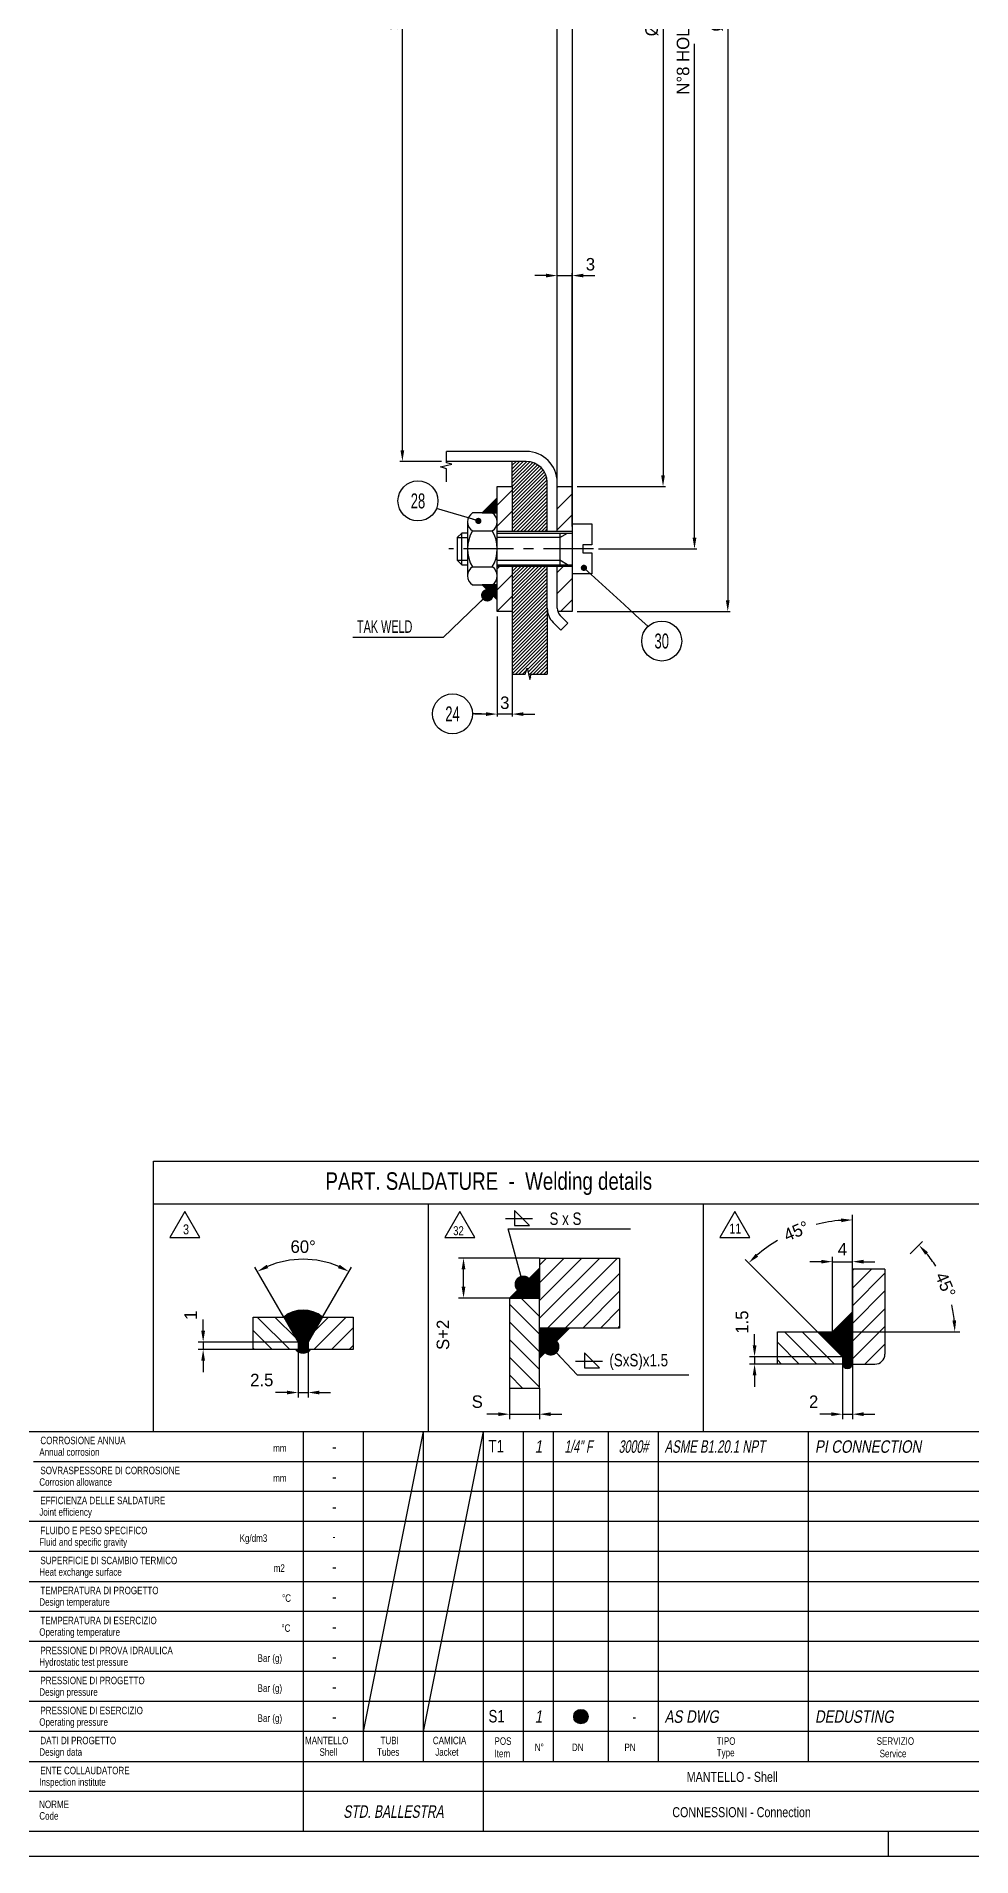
# Model space of a CAD drawing. Extents: x 0 to 8410, y 0 to 5940.
# Drawn here: x 4596 to 6466, y 0 to 3640 of the extents above; entities that cross this region are included whole.
import ezdxf
from ezdxf.enums import TextEntityAlignment as Align

# ---------------------------------------------------------------- set-up
doc = ezdxf.new("R2010")
doc.units = 0
doc.header["$LTSCALE"] = 10
doc.header["$MEASUREMENT"] = 0
doc.linetypes.add('ASSI', pattern=[16, 10, -2, 2, -2])
doc.layers.add('P-3310', color=7, linetype='Continuous')
doc.layers.add('P-606E', color=7, linetype='Continuous')
doc.dimstyles.new('882N13131610_01_00411476260', dxfattribs={"dimscale": 10, "dimtxt": 2.5, "dimasz": 2.25, "dimexe": 0.5, "dimexo": 1, "dimgap": 1, "dimtad": 1, "dimdsep": 46, "dimtxsty": 'Standard', "dimsah": 1, "dimcen": 0, "dimclrd": 6, "dimclre": 6, "dimclrt": 2, "dimazin": 2, "dimtfac": 1, "dimtdec": 4, "dimtmove": 2, "dimatfit": 3, "dimldrblk": 'DOT', "dimfxl": 0, "dimtvp": 1, "dimtolj": 1, "dimtzin": 0, "dimarcsym": 0})
doc.dimstyles.new('PD10_0553N13131510_01_00411476260', dxfattribs={"dimscale": 10, "dimtxt": 2.5, "dimasz": 2.25, "dimexe": 0.5, "dimexo": 1, "dimgap": 1, "dimtad": 1, "dimlfac": 0.1, "dimdsep": 46, "dimtxsty": 'Standard', "dimsah": 1, "dimcen": 0, "dimclrd": 6, "dimclre": 6, "dimclrt": 2, "dimazin": 2, "dimtfac": 1, "dimtdec": 4, "dimtmove": 0, "dimatfit": 3, "dimldrblk": 'DOT', "dimfxl": 0, "dimtvp": 1, "dimtolj": 1, "dimtzin": 0, "dimarcsym": 0})
doc.dimstyles.new('PD10_0663N13131710_01_00411476260', dxfattribs={"dimscale": 10, "dimtxt": 2.5, "dimasz": 2.25, "dimexe": 1, "dimexo": 0, "dimgap": 1.25, "dimtad": 1, "dimlfac": 0.1, "dimdsep": 46, "dimtxsty": 'Standard', "dimsah": 1, "dimcen": 0, "dimclrd": 6, "dimclre": 6, "dimclrt": 2, "dimazin": 2, "dimtfac": 1, "dimtdec": 4, "dimtmove": 0, "dimatfit": 3, "dimldrblk": 'DOT', "dimfxl": 0, "dimtvp": 1.25, "dimtolj": 1, "dimtzin": 0, "dimarcsym": 0})
doc.dimstyles.new('PD10_0773N13131710_01_00411476260', dxfattribs={"dimscale": 10, "dimtxt": 2.5, "dimasz": 2.25, "dimexe": 1, "dimexo": 0, "dimgap": 1.25, "dimtad": 1, "dimlfac": 0.1, "dimdsep": 46, "dimtxsty": 'Standard', "dimsah": 1, "dimcen": 0, "dimclrd": 6, "dimclre": 6, "dimclrt": 2, "dimazin": 2, "dimtfac": 1, "dimtdec": 4, "dimtmove": 0, "dimatfit": 3, "dimldrblk": 'DOT', "dimfxl": 0, "dimtvp": 1.25, "dimtolj": 1, "dimtzin": 0, "dimarcsym": 0})
pattern_1 = [(45, (-135847.6598, -40445.3434), (-0.707106781, 0.707106781), [])]
pattern_2 = [(45, (-135847.66, -40445.343), (-21.2132034, 21.2132034), [])]
pattern_3 = [(45, (-135847.66, -40445.3434), (-3.5355339, 3.5355339), [])]
pattern_4 = [(315, (0, 0), (17.67767, 17.67767), [])]
pattern_5 = [(45, (0, 0), (-17.67767, 17.67767), [])]
pattern_6 = [(135, (0, 0), (-1.41421356, -1.41421356), [])]

# ---------------------------------------------------------------- blocks, each defined once
blk = doc.blocks.new('_Dot')
at = {"color": 0, "linetype": 'ByBlock', "lineweight": -2}
blk.add_line((-0.5, 0), (-1, 0), dxfattribs=at)
at = {"color": 0, "linetype": 'ByBlock', "const_width": 0.5}
blk.add_lwpolyline([(-0.25, 0, 1), (0.25, 0, 1)], format="xyb", close=True, dxfattribs=at)
blk = doc.blocks.new('*D93')
at = {"layer": 'Defpoints', "color": 0, "linetype": 'Continuous'}
for p in [(5517.6, 2490), (5547.6, 2490), (5517.6, 2284.8)]:
    blk.add_point(p, dxfattribs=at)
at = {"layer": 'P-3310', "color": 6, "linetype": 'Continuous', "lineweight": -2}
for p, q in [((5517.6, 2480), (5517.6, 2279.8)), ((5547.6, 2480), (5547.6, 2279.8)), ((5495.1, 2284.8), (5472.6, 2284.8)), ((5547.6, 2284.8), (5517.6, 2284.8)), ((5570.1, 2284.8), (5592.6, 2284.8))]:
    blk.add_line(p, q, dxfattribs=at)
at = {"layer": 'P-3310', "color": 6, "linetype": 'Continuous'}
for points in [[(5495.1, 2288.5), (5495.1, 2281), (5517.6, 2284.8)], [(5570.1, 2288.5), (5570.1, 2281), (5547.6, 2284.8)]]:
    blk.add_solid(points, dxfattribs=at)
at = {"layer": 'P-3310', "color": 2, "linetype": 'Continuous', "insert": (5532.7, 2307.3), "char_height": 25, "attachment_point": 5, "rotation": 0.0573}
blk.add_mtext('\\A1;3', dxfattribs=at)
blk = doc.blocks.new('*D94')
at = {"layer": 'Defpoints', "color": 0, "linetype": 'Continuous'}
for p in [(5667.6, 3161.7), (5637.6, 2650), (5667.6, 2650)]:
    blk.add_point(p, dxfattribs=at)
at = {"layer": 'P-3310', "color": 6, "linetype": 'Continuous', "lineweight": -2}
for p, q in [((5615.1, 3161.7), (5592.6, 3161.7)), ((5637.6, 2660), (5637.6, 3166.7)), ((5637.6, 3161.7), (5667.6, 3161.7)), ((5667.6, 2660), (5667.6, 3166.7)), ((5690.1, 3161.7), (5712.6, 3161.7))]:
    blk.add_line(p, q, dxfattribs=at)
at = {"layer": 'P-3310', "color": 6, "linetype": 'Continuous'}
for points in [[(5615.1, 3165.5), (5615.1, 3158), (5637.6, 3161.7)], [(5690.1, 3165.5), (5690.1, 3158), (5667.6, 3161.7)]]:
    blk.add_solid(points, dxfattribs=at)
at = {"layer": 'P-3310', "color": 2, "linetype": 'Continuous', "insert": (5704, 3184.2), "char_height": 25, "attachment_point": 5, "rotation": 0.0573}
blk.add_mtext('\\A1;3', dxfattribs=at)
blk = doc.blocks.new('*D95')
at = {"layer": 'Defpoints', "color": 0, "linetype": 'Continuous'}
for p in [(5327.9, 4590), (5416.1, 4590), (5416.1, 2790)]:
    blk.add_point(p, dxfattribs=at)
at = {"layer": 'P-3310', "color": 6, "linetype": 'Continuous', "lineweight": -2}
for p, q in [((5406.1, 4590), (5322.9, 4590)), ((5327.9, 2812.5), (5327.9, 4567.5)), ((5406.1, 2790), (5322.9, 2790))]:
    blk.add_line(p, q, dxfattribs=at)
at = {"layer": 'P-3310', "color": 6, "linetype": 'Continuous'}
for points in [[(5324.1, 4567.5), (5331.6, 4567.5), (5327.9, 4590)], [(5324.1, 2812.5), (5331.6, 2812.5), (5327.9, 2790)]]:
    blk.add_solid(points, dxfattribs=at)
at = {"layer": 'P-3310', "color": 2, "linetype": 'Continuous', "insert": (5305.4, 3693.7), "char_height": 25, "attachment_point": 5, "rotation": 90}
blk.add_mtext('\\A1;%%c180', dxfattribs=at)
blk = doc.blocks.new('*D96')
at = {"layer": 'Defpoints', "color": 0, "linetype": 'Continuous'}
for p in [(5667.6, 4640), (5667.6, 2740), (5849.2, 2740)]:
    blk.add_point(p, dxfattribs=at)
at = {"layer": 'P-3310', "color": 6, "linetype": 'Continuous', "lineweight": -2}
for p, q in [((5677.6, 4640), (5854.2, 4640)), ((5849.2, 4617.5), (5849.2, 2762.5)), ((5677.6, 2740), (5854.2, 2740))]:
    blk.add_line(p, q, dxfattribs=at)
at = {"layer": 'P-3310', "color": 6, "linetype": 'Continuous'}
for points in [[(5845.4, 4617.5), (5852.9, 4617.5), (5849.2, 4640)], [(5845.4, 2762.5), (5852.9, 2762.5), (5849.2, 2740)]]:
    blk.add_solid(points, dxfattribs=at)
at = {"layer": 'P-3310', "color": 2, "linetype": 'Continuous', "insert": (5826.7, 3681.1), "char_height": 25, "attachment_point": 5, "rotation": 90}
blk.add_mtext('\\A1;%%c190', dxfattribs=at)
blk = doc.blocks.new('*D97')
at = {"layer": 'Defpoints', "color": 0, "linetype": 'Continuous'}
for p in [(5710.4, 4765), (5912.1, 4765), (5710.4, 2615)]:
    blk.add_point(p, dxfattribs=at)
at = {"layer": 'P-3310', "color": 6, "linetype": 'Continuous', "lineweight": -2}
for p, q in [((5720.4, 4765), (5917.1, 4765)), ((5912.1, 4742.5), (5912.1, 4045.2)), ((5912.1, 2637.5), (5912.1, 3625.2)), ((5720.4, 2615), (5917.1, 2615))]:
    blk.add_line(p, q, dxfattribs=at)
at = {"layer": 'P-3310', "color": 6, "linetype": 'Continuous'}
for points in [[(5908.4, 4742.5), (5915.9, 4742.5), (5912.1, 4765)], [(5908.4, 2637.5), (5915.9, 2637.5), (5912.1, 2615)]]:
    blk.add_solid(points, dxfattribs=at)
at = {"layer": 'P-3310', "color": 2, "linetype": 'Continuous', "insert": (5889.6, 3688.2), "char_height": 25, "attachment_point": 5, "rotation": 90}
blk.add_mtext('\\A1;N%%d8 HOLES ON %%c215', dxfattribs=at)
blk = doc.blocks.new('*D98')
at = {"layer": 'Defpoints', "color": 0, "linetype": 'Continuous'}
for p in [(5667.6, 4890), (5667.6, 2490), (5978.7, 2490)]:
    blk.add_point(p, dxfattribs=at)
at = {"layer": 'P-3310', "color": 6, "linetype": 'Continuous', "lineweight": -2}
for p, q in [((5677.6, 4890), (5983.7, 4890)), ((5978.7, 4867.5), (5978.7, 2512.5)), ((5677.6, 2490), (5983.7, 2490))]:
    blk.add_line(p, q, dxfattribs=at)
at = {"layer": 'P-3310', "color": 6, "linetype": 'Continuous'}
for points in [[(5974.9, 4867.5), (5982.4, 4867.5), (5978.7, 4890)], [(5974.9, 2512.5), (5982.4, 2512.5), (5978.7, 2490)]]:
    blk.add_solid(points, dxfattribs=at)
at = {"layer": 'P-3310', "color": 2, "linetype": 'Continuous', "insert": (5956.2, 3690.6), "char_height": 25, "attachment_point": 5, "rotation": 90}
blk.add_mtext('\\A1;%%c240', dxfattribs=at)
blk = doc.blocks.new('*D120')
at = {"layer": 'Defpoints', "color": 0, "linetype": 'Continuous'}
for p in [(6228, 1189.7), (6228, 1089.7), (6188, 1049.7)]:
    blk.add_point(p, dxfattribs=at)
at = {"layer": 'P-606E', "color": 6, "linetype": 'Continuous', "lineweight": -2}
for p, q in [((6165.5, 1189.7), (6143, 1189.7)), ((6188, 1049.7), (6188, 1199.7)), ((6188, 1189.7), (6228, 1189.7)), ((6228, 1089.7), (6228, 1199.7)), ((6250.5, 1189.7), (6273, 1189.7))]:
    blk.add_line(p, q, dxfattribs=at)
at = {"layer": 'P-606E', "color": 6, "linetype": 'Continuous'}
for points in [[(6165.5, 1193.5), (6165.5, 1186), (6188, 1189.7)], [(6250.5, 1193.5), (6250.5, 1186), (6228, 1189.7)]]:
    blk.add_solid(points, dxfattribs=at)
at = {"layer": 'P-606E', "color": 2, "linetype": 'Continuous', "insert": (6208, 1214.7), "char_height": 25, "attachment_point": 5, "rotation": 0.0573}
blk.add_mtext('\\A1;4', dxfattribs=at)
blk = doc.blocks.new('*D121')
at = {"layer": 'Defpoints', "color": 0, "linetype": 'Continuous'}
for p in [(6032.3, 984.7), (6208, 999.7), (6208, 984.7)]:
    blk.add_point(p, dxfattribs=at)
at = {"layer": 'P-606E', "color": 6, "linetype": 'Continuous', "lineweight": -2}
for p, q in [((6032.3, 1022.2), (6032.3, 1044.7)), ((6208, 999.7), (6022.3, 999.7)), ((6208, 984.7), (6022.3, 984.7)), ((6032.3, 999.7), (6032.3, 984.7)), ((6032.3, 962.2), (6032.3, 939.7))]:
    blk.add_line(p, q, dxfattribs=at)
at = {"layer": 'P-606E', "color": 6, "linetype": 'Continuous'}
for points in [[(6028.6, 1022.2), (6036.1, 1022.2), (6032.3, 999.7)], [(6028.6, 962.2), (6036.1, 962.2), (6032.3, 984.7)]]:
    blk.add_solid(points, dxfattribs=at)
at = {"layer": 'P-606E', "color": 2, "linetype": 'Continuous', "insert": (6007.3, 1068.8), "char_height": 25, "attachment_point": 5, "rotation": 90}
blk.add_mtext('\\A1;1.5', dxfattribs=at)
blk = doc.blocks.new('*D122')
at = {"layer": 'Defpoints', "color": 0, "linetype": 'Continuous'}
for p in [(6208, 984.7), (6228, 984.7), (6228, 884.7)]:
    blk.add_point(p, dxfattribs=at)
at = {"layer": 'P-606E', "color": 6, "linetype": 'Continuous', "lineweight": -2}
for p, q in [((6208, 984.7), (6208, 874.7)), ((6228, 984.7), (6228, 874.7)), ((6185.5, 884.7), (6163, 884.7)), ((6208, 884.7), (6228, 884.7)), ((6250.5, 884.7), (6273, 884.7))]:
    blk.add_line(p, q, dxfattribs=at)
at = {"layer": 'P-606E', "color": 6, "linetype": 'Continuous'}
for points in [[(6185.5, 888.5), (6185.5, 881), (6208, 884.7)], [(6250.5, 888.5), (6250.5, 881), (6228, 884.7)]]:
    blk.add_solid(points, dxfattribs=at)
at = {"layer": 'P-606E', "color": 2, "linetype": 'Continuous', "insert": (6150.5, 909.7), "char_height": 25, "attachment_point": 5, "rotation": 0.0573}
blk.add_mtext('\\A1;2', dxfattribs=at)
blk = doc.blocks.new('*D123')
at = {"layer": 'Defpoints', "color": 0, "linetype": 'Continuous'}
for p in [(5450.2, 1197), (5602.1, 1197), (5542.1, 1117)]:
    blk.add_point(p, dxfattribs=at)
at = {"layer": 'P-606E', "color": 6, "linetype": 'Continuous', "lineweight": -2}
for p, q in [((5602.1, 1197), (5440.2, 1197)), ((5450.2, 1139.5), (5450.2, 1174.5)), ((5542.1, 1117), (5440.2, 1117))]:
    blk.add_line(p, q, dxfattribs=at)
at = {"layer": 'P-606E', "color": 6, "linetype": 'Continuous'}
for points in [[(5446.4, 1174.5), (5453.9, 1174.5), (5450.2, 1197)], [(5446.4, 1139.5), (5453.9, 1139.5), (5450.2, 1117)]]:
    blk.add_solid(points, dxfattribs=at)
at = {"layer": 'P-606E', "color": 2, "linetype": 'Continuous', "insert": (5409.1, 1043.4), "char_height": 25, "attachment_point": 5, "rotation": 90}
blk.add_mtext('\\A1;S+2', dxfattribs=at)
blk = doc.blocks.new('*D124')
at = {"layer": 'Defpoints', "color": 0, "linetype": 'Continuous'}
for p in [(5542.1, 937), (5602.1, 937), (5602.1, 884.7)]:
    blk.add_point(p, dxfattribs=at)
at = {"layer": 'P-606E', "color": 6, "linetype": 'Continuous', "lineweight": -2}
for p, q in [((5542.1, 937), (5542.1, 874.7)), ((5602.1, 937), (5602.1, 874.7)), ((5519.6, 884.7), (5497.1, 884.7)), ((5542.1, 884.7), (5602.1, 884.7)), ((5624.6, 884.7), (5647.1, 884.7))]:
    blk.add_line(p, q, dxfattribs=at)
at = {"layer": 'P-606E', "color": 6, "linetype": 'Continuous'}
for points in [[(5519.6, 888.5), (5519.6, 881), (5542.1, 884.7)], [(5624.6, 888.5), (5624.6, 881), (5602.1, 884.7)]]:
    blk.add_solid(points, dxfattribs=at)
at = {"layer": 'P-606E', "color": 2, "linetype": 'Continuous', "insert": (5477.6, 909.7), "char_height": 25, "attachment_point": 5, "rotation": 0.0573}
blk.add_mtext('\\A1;S', dxfattribs=at)
blk = doc.blocks.new('*D125')
at = {"layer": 'Defpoints', "color": 0, "linetype": 'Continuous'}
for p in [(5119.4, 1029), (5139.4, 1029), (5139.4, 928)]:
    blk.add_point(p, dxfattribs=at)
at = {"layer": 'P-606E', "color": 6, "linetype": 'Continuous', "lineweight": -2}
for p, q in [((5119.4, 1029), (5119.4, 918)), ((5139.4, 1029), (5139.4, 918)), ((5096.9, 928), (5074.4, 928)), ((5119.4, 928), (5139.4, 928)), ((5161.9, 928), (5184.4, 928))]:
    blk.add_line(p, q, dxfattribs=at)
at = {"layer": 'P-606E', "color": 6, "linetype": 'Continuous'}
for points in [[(5096.9, 931.8), (5096.9, 924.3), (5119.4, 928)], [(5161.9, 931.8), (5161.9, 924.3), (5139.4, 928)]]:
    blk.add_solid(points, dxfattribs=at)
at = {"layer": 'P-606E', "color": 2, "linetype": 'Continuous', "insert": (5046.6, 953), "char_height": 25, "attachment_point": 5, "rotation": 0.0573}
blk.add_mtext('\\A1;2.5', dxfattribs=at)
blk = doc.blocks.new('*D126')
at = {"layer": 'Defpoints', "color": 0, "linetype": 'Continuous'}
for p in [(5119.4, 1029), (4929.4, 1014), (5029.4, 1014)]:
    blk.add_point(p, dxfattribs=at)
at = {"layer": 'P-606E', "color": 6, "linetype": 'Continuous', "lineweight": -2}
for p, q in [((4929.4, 1051.5), (4929.4, 1074)), ((5119.4, 1029), (4919.4, 1029)), ((4929.4, 1029), (4929.4, 1014)), ((5029.4, 1014), (4919.4, 1014)), ((4929.4, 991.5), (4929.4, 969))]:
    blk.add_line(p, q, dxfattribs=at)
at = {"layer": 'P-606E', "color": 6, "linetype": 'Continuous'}
for points in [[(4925.6, 1051.5), (4933.1, 1051.5), (4929.4, 1029)], [(4925.6, 991.5), (4933.1, 991.5), (4929.4, 1014)]]:
    blk.add_solid(points, dxfattribs=at)
at = {"layer": 'P-606E', "color": 2, "linetype": 'Continuous', "insert": (4904.4, 1082.7), "char_height": 25, "attachment_point": 5, "rotation": 90}
blk.add_mtext('\\A1;1', dxfattribs=at)
blk = doc.blocks.new('*D127')
at = {"layer": 'Defpoints', "color": 0, "linetype": 'Continuous'}
for p in [(5161.1, 1191.8), (5090.5, 1079), (5168.2, 1079), (5129.4, 1011.7)]:
    blk.add_point(p, dxfattribs=at)
at = {"layer": 'P-606E', "color": 6, "linetype": 'Continuous', "lineweight": -2}
for p, q in [((5090.5, 1079), (5032.9, 1178.7)), ((5168.2, 1079), (5225.8, 1178.7))]:
    blk.add_line(p, q, dxfattribs=at)
blk.add_arc((5129.4, 1011.7), 182.9, 67.0525, 112.9475, dxfattribs=at)
at = {"layer": 'P-606E', "color": 6, "linetype": 'Continuous'}
for points in [[(5059.7, 1176.8), (5056.4, 1183.5), (5037.9, 1170.1)], [(5202.4, 1183.5), (5199, 1176.8), (5220.8, 1170.1)]]:
    blk.add_solid(points, dxfattribs=at)
at = {"layer": 'P-606E', "color": 2, "linetype": 'Continuous', "insert": (5129.4, 1219.6), "char_height": 25, "attachment_point": 5}
blk.add_mtext('\\A1;60%%d', dxfattribs=at)
blk = doc.blocks.new('*D128')
at = {"layer": 'Defpoints', "color": 0, "linetype": 'Continuous'}
for p in [(6343.4, 1205.2), (6424.4, 1113.1), (6188, 1049.7), (6209.9, 1049.7)]:
    blk.add_point(p, dxfattribs=at)
at = {"layer": 'P-606E', "color": 6, "linetype": 'Continuous', "lineweight": -2}
for p, q in [((6343.4, 1205.2), (6368.1, 1229.9)), ((6209.9, 1049.7), (6442.8, 1049.7))]:
    blk.add_line(p, q, dxfattribs=at)
for start, end in [(32.2922, 39.7323), (5.2677, 12.693)]:
    blk.add_arc((6188, 1049.7), 244.8, start, end, dxfattribs=at)
at = {"layer": 'P-606E', "color": 6, "linetype": 'Continuous'}
for points in [[(6373.5, 1203.7), (6379, 1208.7), (6361.1, 1222.8)], [(6435.5, 1072.4), (6428, 1072), (6432.8, 1049.7)]]:
    blk.add_solid(points, dxfattribs=at)
at = {"layer": 'P-606E', "color": 2, "linetype": 'Continuous', "insert": (6414.1, 1143.4), "char_height": 25, "attachment_point": 5, "rotation": 293}
blk.add_mtext('\\A1;45%%d', dxfattribs=at)
blk = doc.blocks.new('*D129')
at = {"layer": 'Defpoints', "color": 0, "linetype": 'Continuous'}
for p in [(6152, 1263.2), (6228, 1174.7), (6158, 1049.7), (6228, 979.7)]:
    blk.add_point(p, dxfattribs=at)
at = {"layer": 'P-606E', "color": 6, "linetype": 'Continuous', "lineweight": -2}
for p, q in [((6228, 1174.7), (6228, 1283.2)), ((6158, 1049.7), (6013.4, 1194.3))]:
    blk.add_line(p, q, dxfattribs=at)
for start, end in [(94.3939, 104.3321), (120.6577, 130.6061)]:
    blk.add_arc((6228, 979.7), 293.5, start, end, dxfattribs=at)
at = {"layer": 'P-606E', "color": 6, "linetype": 'Continuous'}
for points in [[(6205.3, 1276.1), (6205.6, 1268.6), (6228, 1273.2)], [(6039.5, 1199.8), (6034.4, 1205.3), (6020.4, 1187.2)]]:
    blk.add_solid(points, dxfattribs=at)
at = {"layer": 'P-606E', "color": 2, "linetype": 'Continuous', "insert": (6115.7, 1250.9), "char_height": 25, "attachment_point": 5, "rotation": 23}
blk.add_mtext('\\A1;45%%d', dxfattribs=at)

msp = doc.modelspace()

# ---------------------------------------------------------------- hatches: boundary and pattern name
at = {"layer": 'P-3310', "linetype": 'Continuous'}
h = msp.add_hatch(dxfattribs=at)
h.set_pattern_fill('_U', color=6, scale=5, angle=45, style=0, pattern_type=0)
h.set_pattern_definition(pattern_3)
edge = h.paths.add_edge_path()
edge.add_line((5617.6338, 2650.0206), (5547.6338, 2650.0206))
edge.add_line((5547.6338, 2650.0206), (5547.6338, 2790.0206))
edge.add_line((5547.6338, 2790.0206), (5569.6459, 2790.0206))
edge.add_line((5569.6459, 2790.0206), (5575.6338, 2790.0206))
edge.add_arc((5575.6338, 2748.0206), 42, 0, 90, ccw=False)
edge.add_line((5617.6338, 2748.0206), (5617.6338, 2650.0206))
h = msp.add_hatch(dxfattribs=at)
h.set_pattern_fill('_U', color=6, scale=30, angle=45, style=0, pattern_type=0)
h.set_pattern_definition(pattern_2)
h.paths.add_polyline_path([(5517.6338, 2650.0206), (5517.6338, 2740.0206), (5547.6338, 2740.0206), (5547.6338, 2650.0206)])
h = msp.add_hatch(dxfattribs=at)
h.set_pattern_fill('_U', color=6, scale=30, angle=45, style=0, pattern_type=0)
h.set_pattern_definition(pattern_2)
h.paths.add_polyline_path([(5637.6338, 2650.0206), (5667.6338, 2650.0206), (5667.6338, 2740.0206), (5637.6338, 2740.0206)])
h = msp.add_hatch(dxfattribs=at)
h.set_pattern_fill('_U', color=6, angle=45, style=0, pattern_type=0)
h.set_pattern_definition(pattern_1)
h.paths.add_polyline_path([(5517.6338, 2686.9706), (5517.6338, 2716.9706), (5487.6338, 2686.9706)])
h = msp.add_hatch(dxfattribs=at)
h.set_pattern_fill('_U', color=6, scale=30, angle=45, style=0, pattern_type=0)
h.set_pattern_definition(pattern_2)
h.paths.add_polyline_path([(5547.6338, 2490.0206), (5517.6338, 2490.0206), (5517.6338, 2580.0206), (5547.6338, 2580.0206)])
h = msp.add_hatch(dxfattribs=at)
h.set_pattern_fill('_U', color=6, scale=5, angle=45, style=0, pattern_type=0)
h.set_pattern_definition(pattern_3)
h.paths.add_polyline_path([(5547.6338, 2364.4451), (5547.6338, 2580.0206), (5617.6338, 2580.0206), (5617.6172, 2364.4451), (5585.7843, 2364.4451), (5582.9507, 2353.7155), (5577.3, 2376.6715), (5573.7683, 2364.4451)])
h = msp.add_hatch(dxfattribs=at)
h.set_pattern_fill('_U', color=6, scale=30, angle=45, style=0, pattern_type=0)
h.set_pattern_definition(pattern_2)
h.paths.add_polyline_path([(5637.6338, 2496.3049), (5638.6468, 2490.0206), (5667.6338, 2490.0206), (5667.6338, 2580.0206), (5637.6338, 2580.0206)])
h = msp.add_hatch(dxfattribs=at)
h.set_pattern_fill('_U', color=6, angle=45, style=0, pattern_type=0)
h.set_pattern_definition(pattern_1)
h.paths.add_polyline_path([(5517.6338, 2543.0706), (5517.6338, 2513.0706), (5487.6338, 2543.0706)])
at = {"layer": 'P-606E', "linetype": 'Continuous'}
h = msp.add_hatch(dxfattribs=at)
h.set_pattern_fill('_U', color=6, scale=2, angle=135, style=0, pattern_type=0)
h.set_pattern_definition(pattern_6)
h.paths.add_polyline_path([(5602.1296, 1176.9866), (5602.1296, 1116.9866), (5542.1296, 1116.9866)])
h = msp.add_hatch(dxfattribs=at)
h.set_pattern_fill('_U', color=6, scale=25, angle=45, style=0, pattern_type=0)
h.set_pattern_definition(pattern_5)
h.paths.add_polyline_path([(5602.1296, 1056.9866), (5602.1296, 1080.1662), (5602.1296, 1196.9866), (5762.1296, 1196.9866), (5762.1296, 1056.9866)])
h = msp.add_hatch(dxfattribs=at)
h.set_pattern_fill('_U', color=6, scale=25, angle=45, style=0, pattern_type=0)
h.set_pattern_definition(pattern_5)
edge = h.paths.add_edge_path()
edge.add_line((6292.9574, 1174.7347), (6227.9574, 1174.7347))
edge.add_line((6227.9574, 1174.7347), (6227.9574, 1089.7347))
edge.add_line((6227.9574, 1089.7347), (6227.9574, 984.7347))
edge.add_line((6227.9574, 984.7347), (6272.9574, 984.7347))
edge.add_arc((6272.9574, 1004.7347), 20, 270, 360)
edge.add_line((6292.9574, 1004.7347), (6292.9574, 1174.7347))
h = msp.add_hatch(dxfattribs=at)
h.set_pattern_fill('_U', color=6, scale=2, angle=135, style=0, pattern_type=0)
h.set_pattern_definition(pattern_6)
edge = h.paths.add_edge_path()
edge.add_line((5139.3651, 1013.9963), (5144.3651, 1013.9963))
edge.add_arc((5129.3651, 1025.7983), 19.0863, 218.1955837, 321.8044163, ccw=False)
edge.add_line((5114.3651, 1013.9963), (5119.3651, 1013.9963))
edge.add_line((5119.3651, 1013.9963), (5119.3651, 1028.9963))
edge.add_line((5119.3651, 1028.9963), (5090.4976, 1078.9963))
edge.add_arc((5129.3651, 1031.9828), 60.9996, 50.4184288, 129.5815712, ccw=False)
edge.add_line((5168.2326, 1078.9963), (5139.3651, 1028.9963))
edge.add_line((5139.3651, 1028.9963), (5139.3651, 1013.9963))
h = msp.add_hatch(dxfattribs=at)
h.set_pattern_fill('_U', color=6, scale=25, angle=315, style=0, pattern_type=0)
h.set_pattern_definition(pattern_4)
h.paths.add_polyline_path([(5542.1296, 1116.9866), (5602.1296, 1116.9866), (5602.1296, 936.9866), (5542.1296, 936.9866)])
h = msp.add_hatch(dxfattribs=at)
h.set_pattern_fill('_U', color=6, scale=25, angle=315, style=0, pattern_type=0)
h.set_pattern_definition(pattern_4)
h.paths.add_polyline_path([(5029.3651, 1078.9963), (5090.4976, 1078.9963), (5119.3651, 1028.9963), (5119.3651, 1013.9963), (5029.3651, 1013.9963)])
h = msp.add_hatch(dxfattribs=at)
h.set_pattern_fill('_U', color=6, scale=25, angle=45, style=0, pattern_type=0)
h.set_pattern_definition(pattern_5)
h.paths.add_polyline_path([(5168.2326, 1078.9963), (5229.3651, 1078.9963), (5229.3651, 1013.9963), (5139.3651, 1013.9963), (5139.3651, 1028.9963)])
h = msp.add_hatch(dxfattribs=at)
h.set_pattern_fill('_U', color=6, scale=2, angle=135, style=0, pattern_type=0)
h.set_pattern_definition(pattern_6)
h.paths.add_polyline_path([(5662.1296, 1056.9866), (5602.1296, 1056.9866), (5602.1296, 996.9866)])
h = msp.add_hatch(dxfattribs=at)
h.set_pattern_fill('_U', color=6, scale=2, angle=135, style=0, pattern_type=0)
h.set_pattern_definition(pattern_6)
edge = h.paths.add_edge_path()
edge.add_line((6187.9574, 1049.7347), (6227.9574, 1089.7347))
edge.add_line((6227.9574, 1089.7347), (6227.9574, 984.7347))
edge.add_arc((6217.9574, 986.4157), 10.1403, 189.5422851, 350.4577149, ccw=False)
edge.add_line((6207.9574, 984.7347), (6207.9574, 999.7347))
edge.add_line((6207.9574, 999.7347), (6157.9574, 1049.7347))
edge.add_line((6157.9574, 1049.7347), (6187.9574, 1049.7347))
h = msp.add_hatch(dxfattribs=at)
h.set_pattern_fill('_U', color=6, scale=25, angle=315, style=0, pattern_type=0)
h.set_pattern_definition(pattern_4)
h.paths.add_polyline_path([(6077.9574, 1049.7347), (6157.9574, 1049.7347), (6207.9574, 999.7347), (6207.9574, 984.7347), (6077.9574, 984.7347)])
h = msp.add_hatch(color=6, dxfattribs=at)
edge = h.paths.add_edge_path()
edge.add_arc((5685, 280), 14.4408, 0, 360)

# ---------------------------------------------------------------- linework, layer by layer
at = {"layer": 'P-3310', "color": 4, "linetype": 'Continuous'}
for p, q in [((5637.6338, 2650.0206), (5637.6338, 4883.7363)), ((5667.6338, 4890.0206), (5667.6338, 2650.0206)), ((5575.6338, 2810.0206), (5416.1331, 2810.0206)), ((5575.6338, 2790.0206), (5416.1331, 2790.0206)), ((5547.6338, 2740.0206), (5547.6338, 2790.0206)), ((5517.6338, 2490.0206), (5517.6338, 2740.0206)), ((5517.6338, 2740.0206), (5547.6338, 2740.0206)), ((5547.6338, 2740.0206), (5547.6338, 2650.0206)), ((5617.6338, 2650.0206), (5617.6338, 2748.0206)), ((5637.6338, 2740.0206), (5667.6338, 2740.0206)), ((5517.6338, 2716.9706), (5487.6338, 2686.9706)), ((5517.6338, 2686.9706), (5517.6338, 2716.9706)), ((5458.1338, 2668.9831), (5458.1338, 2561.0581)), ((5507.7172, 2686.9706), (5468.0505, 2686.9706)), ((5487.6338, 2686.9706), (5517.6338, 2686.9706)), ((5517.6338, 2561.0581), (5517.6338, 2668.9831)), ((5667.6338, 2665.0206), (5706.6338, 2665.0206)), ((5706.6338, 2665.0206), (5706.6338, 2623.0206)), ((5446.6297, 2646.7706), (5437.6338, 2637.7748)), ((5437.6338, 2637.7748), (5437.6338, 2592.2664)), ((5446.6297, 2583.2706), (5446.6297, 2646.7706)), ((5458.1338, 2646.7706), (5446.6297, 2646.7706)), ((5468.0505, 2650.9956), (5507.7172, 2650.9956)), ((5667.6338, 2650.0206), (5517.6338, 2650.0206)), ((5517.6338, 2646.7706), (5667.6338, 2646.7706)), ((5667.6338, 2650.0206), (5667.6338, 2580.0206)), ((5688.6338, 2623.0206), (5688.6338, 2607.0206)), ((5706.6338, 2623.0206), (5688.6338, 2623.0206)), ((5437.6338, 2592.2664), (5446.6297, 2583.2706)), ((5688.6338, 2607.0206), (5706.6338, 2607.0206)), ((5706.6338, 2607.0206), (5706.6338, 2565.0206)), ((5446.6297, 2583.2706), (5458.1338, 2583.2706)), ((5468.0505, 2579.0456), (5507.7172, 2579.0456)), ((5517.6338, 2583.2706), (5667.6338, 2583.2706)), ((5667.6338, 2580.0206), (5517.6338, 2580.0206)), ((5547.6338, 2580.0206), (5547.6338, 2490.0206)), ((5617.6338, 2496.3049), (5617.6338, 2580.0206)), ((5637.6338, 2496.3049), (5637.6338, 2580.0206)), ((5667.6338, 2580.0206), (5667.6338, 2490.0206)), ((5706.6338, 2565.0206), (5667.6338, 2565.0206)), ((5468.0505, 2543.0706), (5507.7172, 2543.0706)), ((5517.6338, 2543.0706), (5487.6338, 2543.0706)), ((5487.6338, 2543.0706), (5517.6338, 2513.0706)), ((5517.6338, 2513.0706), (5517.6338, 2543.0706)), ((5547.6338, 2490.0206), (5517.6338, 2490.0206)), ((5547.6338, 2490.0206), (5547.6338, 2364.4451)), ((5617.6338, 2496.3049), (5617.6338, 2364.4451)), ((5667.6338, 2490.0206), (5638.6468, 2490.0206)), ((5658.847, 2466.8074), (5643.4917, 2482.1627)), ((5644.7049, 2452.6653), (5629.3496, 2468.0206)), ((5658.847, 2466.8074), (5644.7049, 2452.6653))]:
    msp.add_line(p, q, dxfattribs=at)
at = {"layer": 'P-3310', "color": 6, "linetype": 'Continuous'}
for p, q in [((5416.1331, 2787.5279), (5416.1331, 2810.0206)), ((5403.9067, 2779.0436), (5426.8627, 2784.6943)), ((5416.1331, 2775.5119), (5403.9067, 2779.0436)), ((5426.8627, 2784.6943), (5416.1331, 2787.5279)), ((5416.1331, 2749.3774), (5416.1331, 2775.5119)), ((5437.6338, 2637.7748), (5458.1338, 2637.7748)), ((5642.6338, 2637.7748), (5517.6338, 2637.7748)), ((5642.6338, 2637.7748), (5658.2151, 2646.7706)), ((5642.6338, 2646.7706), (5642.6338, 2583.2706)), ((5437.6338, 2592.2664), (5458.1338, 2592.2664)), ((5517.6338, 2592.2664), (5642.6338, 2592.2664)), ((5658.2151, 2583.2706), (5642.6338, 2592.2664)), ((5573.7683, 2364.4451), (5577.3, 2376.6715)), ((5577.3, 2376.6715), (5582.9507, 2353.7155)), ((5547.6338, 2364.4451), (5573.7683, 2364.4451)), ((5582.9507, 2353.7155), (5585.7843, 2364.4451)), ((5585.7843, 2364.4451), (5617.6172, 2364.4451)), ((5485.8103, 2285.2096), (5468.1591, 2285.2096))]:
    msp.add_line(p, q, dxfattribs=at)
at = {"layer": 'P-3310', "color": 6, "linetype": 'ASSI'}
msp.add_line((5710.3901, 2615.0206), (5420.8313, 2615.0206), dxfattribs=at)
at = {"layer": 'P-3310', "color": 4, "linetype": 'Continuous'}
for centre in [(5359.033, 2711.0758), (5846.619, 2430.8682), (5428.1591, 2285.2096)]:
    msp.add_circle(centre, 40, dxfattribs=at)
for centre, radius, start, end in [((5575.6338, 2748.0206), 62, 0, 90), ((5575.6338, 2748.0206), 42, 0, 90), ((5479.4056, 2668.9831), 21.2718, 122.2633322, 237.7366678), ((5496.3621, 2668.9831), 21.2718, 302.2633322, 57.7366678), ((5528.346, 2615.0206), 70.2121, 149.1777939, 210.8222061), ((5447.4217, 2615.0206), 70.2121, 329.1777939, 30.8222061), ((5479.4056, 2561.0581), 21.2718, 122.2633322, 237.7366678), ((5496.3621, 2561.0581), 21.2718, 302.2633322, 57.7366678), ((5657.6338, 2496.3049), 40, 180, 225), ((5657.6338, 2496.3049), 20, 180, 225)]:
    msp.add_arc(centre, radius, start, end, dxfattribs=at)
at = {"layer": 'P-606E', "color": 3, "linetype": 'Continuous'}
for p, q in [((4830, 850), (4830, 1390.9787)), ((6490, 1389.9787), (4830, 1389.9787)), ((6490, 1305), (4830, 1305)), ((5380, 850), (5380, 1305)), ((5930, 850), (5930, 1305)), ((3480, 850), (6490, 850)), ((5490, 50), (5490, 850)), ((8360, 50), (50, 50))]:
    msp.add_line(p, q, dxfattribs=at)
at = {"layer": 'P-606E', "color": 6, "linetype": 'Continuous'}
for p, q in [((4892.8259, 1290.3104), (4862.8259, 1238.3489)), ((4922.8259, 1238.3489), (4892.8259, 1290.3104)), ((5442.8259, 1290.3104), (5412.8259, 1238.3489)), ((5472.8259, 1238.3489), (5442.8259, 1290.3104)), ((5534.0737, 1276.0527), (5587.8939, 1276.0527)), ((5552.0192, 1292.1888), (5552.0192, 1262.1888)), ((5552.0192, 1292.1888), (5582.0192, 1262.1888)), ((5992.8259, 1290.3104), (5962.8259, 1238.3489)), ((6022.8259, 1238.3489), (5992.8259, 1290.3104)), ((4862.8259, 1238.3489), (4922.8259, 1238.3489)), ((5412.8259, 1238.3489), (5472.8259, 1238.3489)), ((5552.0192, 1262.1888), (5582.0192, 1262.1888)), ((5962.8259, 1238.3489), (6022.8259, 1238.3489)), ((5762.1296, 1196.9866), (5762.1296, 1056.9866)), ((6292.9574, 1174.7347), (6227.9574, 1174.7347)), ((5029.3651, 1013.9963), (5029.3651, 1078.9963)), ((5229.3651, 1078.9963), (5229.3651, 1013.9963)), ((6077.9574, 984.7347), (6077.9574, 1049.7347)), ((5673.999, 990.9957), (5727.8192, 990.9957)), ((5691.9445, 1007.1318), (5721.9445, 977.1318)), ((5691.9445, 1007.1318), (5691.9445, 977.1318)), ((5691.9445, 977.1318), (5721.9445, 977.1318)), ((5542.1296, 936.9866), (5602.1296, 936.9866)), ((5130, 50), (5130, 850)), ((5250, 250), (5370, 850)), ((5250, 190), (5250, 850)), ((5370, 250), (5490, 850)), ((5370, 190), (5370, 850)), ((5570, 190), (5570, 850)), ((5630, 190), (5630, 850)), ((5740, 190), (5740, 850)), ((5840, 190), (5840, 850)), ((6140, 190), (6140, 850)), ((4590, 790), (6490, 790)), ((6490, 730), (4590, 730)), ((6490, 670), (3480, 670)), ((6490, 610), (3480, 610)), ((3480, 550), (6490, 550)), ((6490, 490), (3480, 490)), ((6490, 430), (3480, 430)), ((6490, 370), (3480, 370)), ((6490, 310), (3480, 310)), ((6490, 250), (3480, 250)), ((3480, 190), (6490, 190)), ((4750, 190), (5250, 190)), ((6490, 130), (3480, 130)), ((6300, 0), (6300, 50)), ((8410, 0), (0, 0))]:
    msp.add_line(p, q, dxfattribs=at)
at = {"layer": 'P-606E', "color": 2, "linetype": 'Continuous'}
for p, q in [((5602.1296, 1176.9866), (5542.1296, 1116.9866)), ((5602.1296, 1196.9866), (5762.1296, 1196.9866)), ((5602.1296, 1196.9866), (5602.1296, 1116.9866)), ((6227.9574, 1174.7347), (6227.9574, 1089.7347)), ((6292.9574, 1174.7347), (6292.9574, 1004.7347)), ((5542.1296, 1116.9866), (5542.1296, 936.9866)), ((5542.1296, 1116.9866), (5602.1296, 1116.9866)), ((5602.1296, 936.9866), (5602.1296, 1116.9866)), ((5029.3651, 1078.9963), (5090.4976, 1078.9963)), ((5090.4976, 1078.9963), (5119.3651, 1028.9963)), ((5168.2326, 1078.9963), (5139.3651, 1028.9963)), ((5168.2326, 1078.9963), (5229.3651, 1078.9963)), ((5602.1296, 996.9866), (5662.1296, 1056.9866)), ((5762.1296, 1056.9866), (5602.1296, 1056.9866)), ((6187.9574, 1049.7347), (6227.9574, 1089.7347)), ((6227.9574, 1089.7347), (6227.9574, 984.7347)), ((5119.3651, 1028.9963), (5119.3651, 1013.9963)), ((5139.3651, 1013.9963), (5139.3651, 1028.9963)), ((6077.9574, 1049.7347), (6157.9574, 1049.7347)), ((6157.9574, 1049.7347), (6187.9574, 1049.7347)), ((6207.9574, 999.7347), (6157.9574, 1049.7347)), ((5119.3651, 1013.9963), (5029.3651, 1013.9963)), ((5229.3651, 1013.9963), (5139.3651, 1013.9963)), ((6207.9574, 984.7347), (6077.9574, 984.7347)), ((6207.9574, 999.7347), (6207.9574, 984.7347)), ((6227.9574, 984.7347), (6272.9574, 984.7347))]:
    msp.add_line(p, q, dxfattribs=at)
at = {"layer": 'P-606E', "color": 5, "linetype": 'Continuous'}
for p, q in [((5685, 294.4408), (5685, 265.5592)), ((5699.4408, 280), (5670.5592, 280))]:
    msp.add_line(p, q, dxfattribs=at)
at = {"layer": 'P-606E', "color": 6, "linetype": 'Continuous'}
msp.add_circle((5685, 280), 14.4408, dxfattribs=at)
at = {"layer": 'P-606E', "color": 2, "linetype": 'Continuous'}
for centre, radius, start, end in [((5129.3651, 1031.9828), 60.9996, 50.4184288, 129.5815712), ((5129.3651, 1025.7983), 19.0863, 218.1955837, 321.8044163), ((6217.9574, 986.4157), 10.1403, 189.5422851, 350.4577149), ((6272.9574, 1004.7347), 20, 270, 0)]:
    msp.add_arc(centre, radius, start, end, dxfattribs=at)

# ---------------------------------------------------------------- texts
at = {"layer": 'P-3310', "color": 2, "linetype": 'Continuous', "width": 0.648}
for s, p in [('28', (5359.033, 2711.0758)), ('30', (5846.619, 2430.8682)), ('24', (5428.1591, 2285.2096))]:
    msp.add_text(s, height=30, dxfattribs=at).set_placement(p, align=Align.MIDDLE_CENTER)
msp.add_text('TAK WELD', height=25, dxfattribs=at).set_placement((5237.1324, 2447.2363))
at = {"layer": 'P-606E', "color": 2, "linetype": 'Continuous', "width": 0.8}
for s, height, p in [('PART. SALDATURE  -  Welding details', 35, (5173.9968, 1333.4458)), ('S x S', 25, (5622.1214, 1263.181)), ('(SxS)x1.5', 25, (5741.9024, 980.3549)), ('T1', 25, (5500, 808.3077)), ('S1', 25, (5500, 268.3077))]:
    msp.add_text(s, height=height, dxfattribs=at).set_placement(p)
at = {"layer": 'P-606E', "color": 4, "linetype": 'Continuous', "width": 0.8}
for s, height, p in [('3', 20, (4889.2212, 1244.3185)), ('32', 18, (5429.322, 1242.6497)), ('11', 20, (5981.9622, 1246.0097)), ('MANTELLO - Shell', 20, (5896.5547, 149.4276)), ('CONNESSIONI - Connection', 20, (5867.8285, 78.8403))]:
    msp.add_text(s, height=height, dxfattribs=at).set_placement(p)
at = {"layer": 'P-606E', "color": 6, "linetype": 'Continuous', "width": 0.8}
for s, p in [('CORROSIONE ANNUA', (4603.8382, 824.6798)), ('Annual corrosion', (4601.6829, 801.5986)), ('mm', (5069.4854, 809.4593)), ('SOVRASPESSORE DI CORROSIONE', (4603.8382, 764.6798)), ('Corrosion allowance', (4601.6829, 741.5986)), ('mm', (5069.4854, 749.4593)), ('Joint efficiency', (4601.6829, 681.5986)), ('EFFICIENZA DELLE SALDATURE', (4603.8382, 704.6798)), ('FLUIDO E PESO SPECIFICO', (4603.8382, 644.6798)), ('Fluid and specific gravity', (4601.6829, 621.5986)), (' Kg/dm3', (4997.8383, 629.4593)), ('SUPERFICIE DI SCAMBIO TERMICO', (4603.8382, 584.6798)), ('m2', (5070.4993, 569.4593)), ('Heat exchange surface', (4601.6829, 561.5986)), ('Design temperature', (4601.6829, 501.5986)), ('TEMPERATURA DI PROGETTO', (4603.8382, 524.6798)), ('%%dC', (5087.1317, 509.4593)), ('TEMPERATURA DI ESERCIZIO', (4603.8382, 464.6798)), ('Operating temperature', (4601.6829, 441.5986)), ('%%dC', (5085.8523, 449.4593)), ('PRESSIONE DI PROVA IDRAULICA', (4603.8382, 404.6798)), ('Bar (g)', (5038.272, 389.4593)), ('Hydrostatic test pressure', (4601.6829, 381.5986)), ('Design pressure', (4601.6829, 321.5986)), ('PRESSIONE DI PROGETTO', (4603.8382, 344.6798)), ('Bar (g)', (5038.272, 329.4593)), ('PRESSIONE DI ESERCIZIO', (4603.8382, 284.6798)), ('Operating pressure', (4601.6829, 261.5986)), ('Bar (g)', (5038.272, 269.4593)), ('DATI DI PROGETTO', (4603.8382, 224.6798)), ('MANTELLO', (5133.2499, 224.6798)), ('TUBI', (5284.1614, 224.6798)), ('CAMICIA', (5388.8307, 224.6798)), ('POS', (5512.1642, 223.5269)), ('N%%d', (5592.6987, 211.0667)), ('DN', (5666.9504, 211.0667)), ('PN', (5772.0451, 211.0667)), ('TIPO', (5956.6186, 223.5269)), ('SERVIZIO', (6276.4762, 223.5269)), ('Design data', (4601.6829, 201.5986)), ('Shell', (5162.1536, 201.5986)), ('Tubes', (5277.2593, 201.5986)), ('Jacket', (5393.6204, 201.5986)), ('Item', (5512.1642, 198.6183)), ('Type', (5956.6186, 200.4134)), ('Service', (6282.4552, 198.6183)), ('Inspection institute', (4601.6829, 141.5986)), ('ENTE COLLAUDATORE', (4603.8382, 164.6798)), ('NORME', (4601.2794, 97.0033)), ('Code', (4601.6829, 73.9221))]:
    msp.add_text(s, height=15, dxfattribs=at).set_placement(p)
at = {"layer": 'P-606E', "color": 2, "linetype": 'Continuous', "oblique": 10}
for s, width, p in [('-', 0.8, (5190, 820)), ('-', 0.8, (5190, 760)), ('-', 0.8, (5190, 700)), ('-', 0.8, (5190, 580)), ('-', 0.8, (5190, 520)), ('-', 0.8, (5190, 460)), ('-', 0.8, (5190, 400)), ('-', 0.8, (5190, 340)), ('-', 0.8, (5190, 280)), ('STD. BALLESTRA', 0.72, (5310, 90))]:
    msp.add_text(s, height=25, dxfattribs=dict(at, width=width)).set_placement(p, align=Align.MIDDLE_CENTER)
at = {"layer": 'P-606E', "color": 4, "linetype": 'Continuous', "oblique": 10}
for s, height, width, p in [('1', 25, 0.8, (5600, 820)), ('1/4" F', 25, 0.64, (5680, 820)), ('3000#', 25, 0.64, (5790, 820)), ('-', 16, 0.8, (5190, 640)), ('1', 25, 0.8, (5600, 280)), ('-', 25, 0.64, (5790, 280))]:
    msp.add_text(s, height=height, dxfattribs=dict(at, width=width)).set_placement(p, align=Align.MIDDLE_CENTER)
for s, width, p in [('ASME B1.20.1 NPT', 0.68, (5852.2957, 820)), ('PI CONNECTION', 0.8, (6153.117, 820)), ('AS DWG', 0.8, (5852.2957, 280)), ('DEDUSTING', 0.8, (6153.117, 280))]:
    msp.add_text(s, height=25, dxfattribs=dict(at, width=width)).set_placement(p, align=Align.MIDDLE_LEFT)

# ---------------------------------------------------------------- dimensions: what is measured, and where the dimension line sits
at = {"layer": 'P-3310', "linetype": 'Continuous'}
for base, p1, p2, text, picture, middle in [((5978.6643, 2490.0206), (5667.6338, 4890.0206), (5667.6338, 2490.0206), '%%c<>', '*D98', (5956.1643, 3690.5998)), ((5912.147, 4765.0206), (5710.3901, 2615.0206), (5710.3901, 4765.0206), 'N%%d8 HOLES ON %%c<>', '*D97', (5889.647, 3688.1716)), ((5849.1944, 2740.0206), (5667.6338, 4640.0206), (5667.6338, 2740.0206), '%%c<>', '*D96', (5826.6944, 3681.0577)), ((5327.8725, 4590.0206), (5416.1331, 2790.0206), (5416.1331, 4590.0206), '%%c<>', '*D95', (5305.3725, 3693.6753))]:
    dim = msp.add_linear_dim(base=base, p1=p1, p2=p2, angle=90, text=text, dimstyle='PD10_0553N13131510_01_00411476260', override={"dimtmove": 2}, dxfattribs=at)
    dim.commit()
    dim.dimension.update_dxf_attribs({"geometry": picture, "text_midpoint": middle, "dimtype": 160, "text_rotation": 89.9999985})
for base, p1, p2, picture, middle in [((5667.6338, 3161.738), (5637.6338, 2650.0206), (5667.6338, 2650.0206), '*D94', (5703.9898, 3184.238)), ((5517.6338, 2284.7992), (5547.6338, 2490.0206), (5517.6338, 2490.0206), '*D93', (5532.7469, 2307.2992))]:
    dim = msp.add_linear_dim(base=base, p1=p1, p2=p2, dimstyle='PD10_0553N13131510_01_00411476260', override={"dimtmove": 2}, dxfattribs=at)
    dim.commit()
    dim.dimension.update_dxf_attribs({"geometry": picture, "text_midpoint": middle, "dimtype": 160, "text_rotation": 0.0572958})
at = {"layer": 'P-606E', "linetype": 'Continuous'}
for base, center, p1, p2, picture, middle, turn in [((6152.0024, 1263.2025), (6227.9574, 979.7347), (6227.9574, 1174.7347), (6157.9574, 1049.7347), '*D129', (6115.6523, 1250.8632), 23), ((6424.4321, 1113.0979), (6187.9574, 1049.7347), (6209.9391, 1049.7347), (6343.3912, 1205.1685), '*D128', (6414.1384, 1143.422), 293)]:
    dim = msp.add_angular_dim_3p(base=base, center=center, p1=p1, p2=p2, text='45%%d', dimstyle='PD10_0663N13131710_01_00411476260', dxfattribs=at)
    dim.commit()
    dim.dimension.update_dxf_attribs({"geometry": picture, "text_midpoint": middle, "dimtype": 165, "text_rotation": turn})
dim = msp.add_angular_dim_3p(base=(5161.1271, 1191.8068), center=(5129.3651, 1011.6758), p1=(5168.2326, 1078.9963), p2=(5090.4976, 1078.9963), text='60%%d', dimstyle='PD10_0663N13131710_01_00411476260', dxfattribs=at)
dim.commit()
dim.dimension.update_dxf_attribs({"geometry": '*D127', "text_midpoint": (5129.3651, 1194.5856), "dimtype": 165})
for base, p1, p2, picture, middle in [((6227.9574, 1189.7347), (6187.9574, 1049.7347), (6227.9574, 1089.7347), '*D120', (6207.9574, 1214.7347)), ((6227.9574, 884.7347), (6207.9574, 984.7347), (6227.9574, 984.7347), '*D122', (6150.4574, 909.7347))]:
    dim = msp.add_linear_dim(base=base, p1=p1, p2=p2, dimstyle='PD10_0773N13131710_01_00411476260', override={"dimtmove": 2}, dxfattribs=at)
    dim.commit()
    dim.dimension.update_dxf_attribs({"geometry": picture, "text_midpoint": middle, "dimtype": 160, "text_rotation": 0.0572958})
for base, p1, p2, text, picture, middle in [((5450.1873, 1196.9866), (5542.1296, 1116.9866), (5602.1296, 1196.9866), 'S+2', '*D123', (5409.0719, 1043.4111)), ((4929.3651, 1013.9963), (5119.3651, 1028.9963), (5029.3651, 1013.9963), '1', '*D126', (4904.3651, 1082.7463))]:
    dim = msp.add_linear_dim(base=base, p1=p1, p2=p2, angle=90, text=text, dimstyle='PD10_0773N13131710_01_00411476260', override={"dimtmove": 2}, dxfattribs=at)
    dim.commit()
    dim.dimension.update_dxf_attribs({"geometry": picture, "text_midpoint": middle, "dimtype": 160, "text_rotation": 89.9999985})
dim = msp.add_linear_dim(base=(6032.332, 984.7347), p1=(6207.9574, 999.7347), p2=(6207.9574, 984.7347), angle=90, dimstyle='PD10_0773N13131710_01_00411476260', override={"dimtmove": 2}, dxfattribs=at)
dim.commit()
dim.dimension.update_dxf_attribs({"geometry": '*D121', "text_midpoint": (6007.332, 1068.7972), "dimtype": 160, "text_rotation": 89.9999985})
for base, p1, p2, text, picture, middle in [((5139.3651, 928.0352), (5119.3651, 1028.9963), (5139.3651, 1028.9963), '2.5', '*D125', (5046.5526, 953.0352)), ((5602.1296, 884.7347), (5542.1296, 936.9866), (5602.1296, 936.9866), 'S', '*D124', (5477.6499, 909.7347))]:
    dim = msp.add_linear_dim(base=base, p1=p1, p2=p2, text=text, dimstyle='PD10_0773N13131710_01_00411476260', override={"dimtmove": 2}, dxfattribs=at)
    dim.commit()
    dim.dimension.update_dxf_attribs({"geometry": picture, "text_midpoint": middle, "dimtype": 160, "text_rotation": 0.0572958})

# ---------------------------------------------------------------- leaders
at = {"layer": 'P-3310', "linetype": 'Continuous'}
for points, override in [([(5479.8503, 2671.0329), (5396.1351, 2696.1281)], {"dimasz": 1.25}), ([(5690.9319, 2577.2189), (5771.2454, 2503.8178), (5794.3415, 2482.7095), (5819.1992, 2459.9913)], {"dimasz": 1.25}), ([(5497.7152, 2522.4106), (5409.6111, 2437.8428), (5228.8757, 2437.8428)], {"dimasz": 2.5})]:
    msp.add_leader(points, dimstyle='882N13131610_01_00411476260', override=override, dxfattribs=at)
at = {"layer": 'P-606E', "linetype": 'Continuous'}
for points in [[(5569.6852, 1144.5422), (5539.6446, 1255.2705), (5784.1221, 1255.2705)], [(5624.6202, 1019.4772), (5677.4406, 963.4337), (5900.6396, 963.4337)]]:
    msp.add_leader(points, dimstyle='PD10_0553N13131510_01_00411476260', override={"dimasz": 3.5}, dxfattribs=at)

doc.saveas('drawing.dxf')
